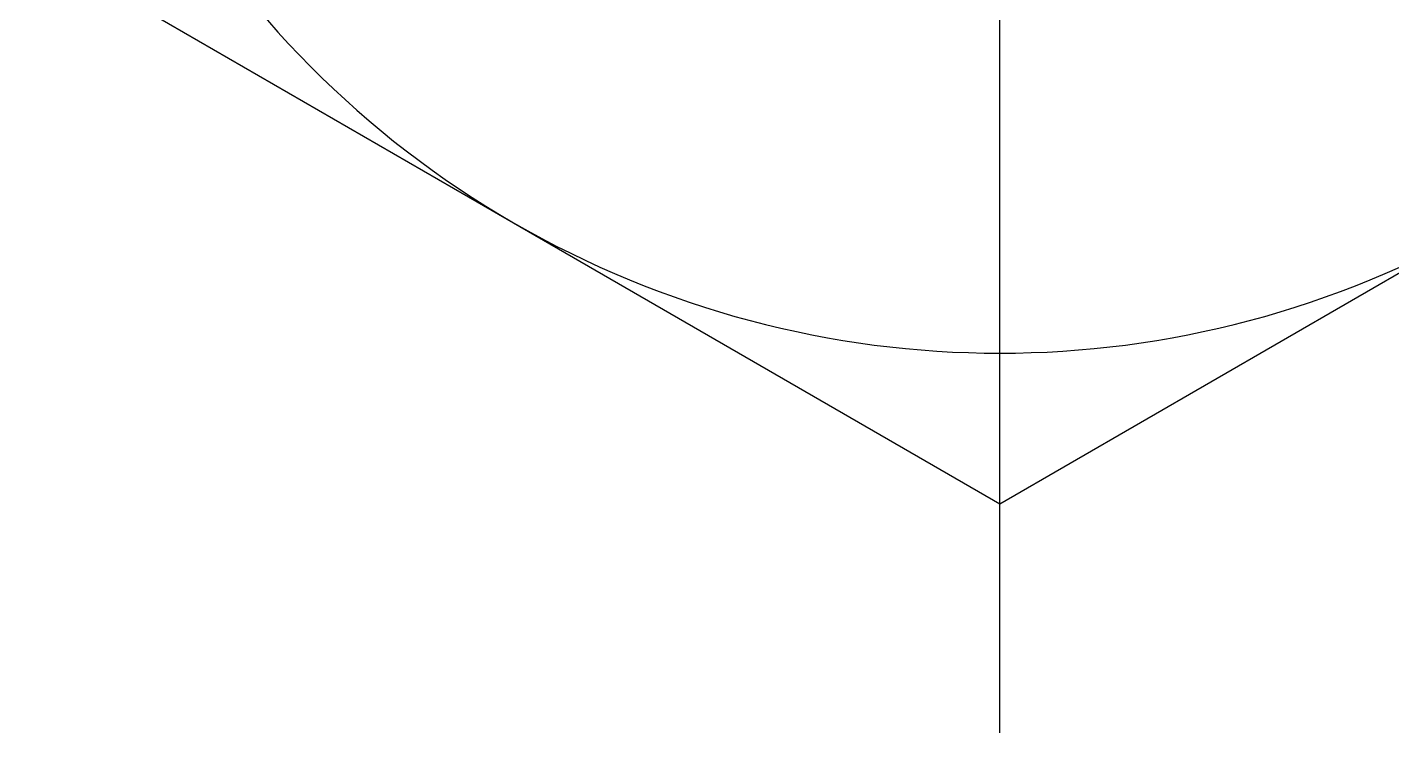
# Model space of a CAD drawing. Extents: x -72.6 to 10.5, y -34.4 to 11.8.
# Drawn here: x -8.5 to 3.43, y -11.81 to -5.65 of the extents above; entities that cross this region are included whole.
import ezdxf

# ---------------------------------------------------------------- set-up
doc = ezdxf.new("R2010")
doc.units = 0
doc.linetypes.add('CENTER', pattern=[50.8, 31.75, -6.35, 6.35, -6.35])
doc.layers.get('0').update_dxf_attribs({"linetype": 'CONTINUOUS'})
doc.layers.add('CENTER', color=1, linetype='CENTER')

msp = doc.modelspace()

# ---------------------------------------------------------------- linework, layer by layer
at = {"color": 7, "linetype": 'CONTINUOUS'}
for p, q in [((-8.5, -4.907), (-4.25, -7.361)), ((-4.25, -7.361), (0, -9.815)), ((0, -9.815), (4.25, -7.361))]:
    msp.add_line(p, q, dxfattribs=at)
for start, end in [(180, 240), (240, 300)]:
    msp.add_arc((0, 0), 8.5, start, end, dxfattribs=at)
at = {"layer": 'CENTER', "color": 1, "linetype": 'CENTER'}
msp.add_line((0, -11.815), (0, 11.815), dxfattribs=at)

doc.saveas('drawing.dxf')
